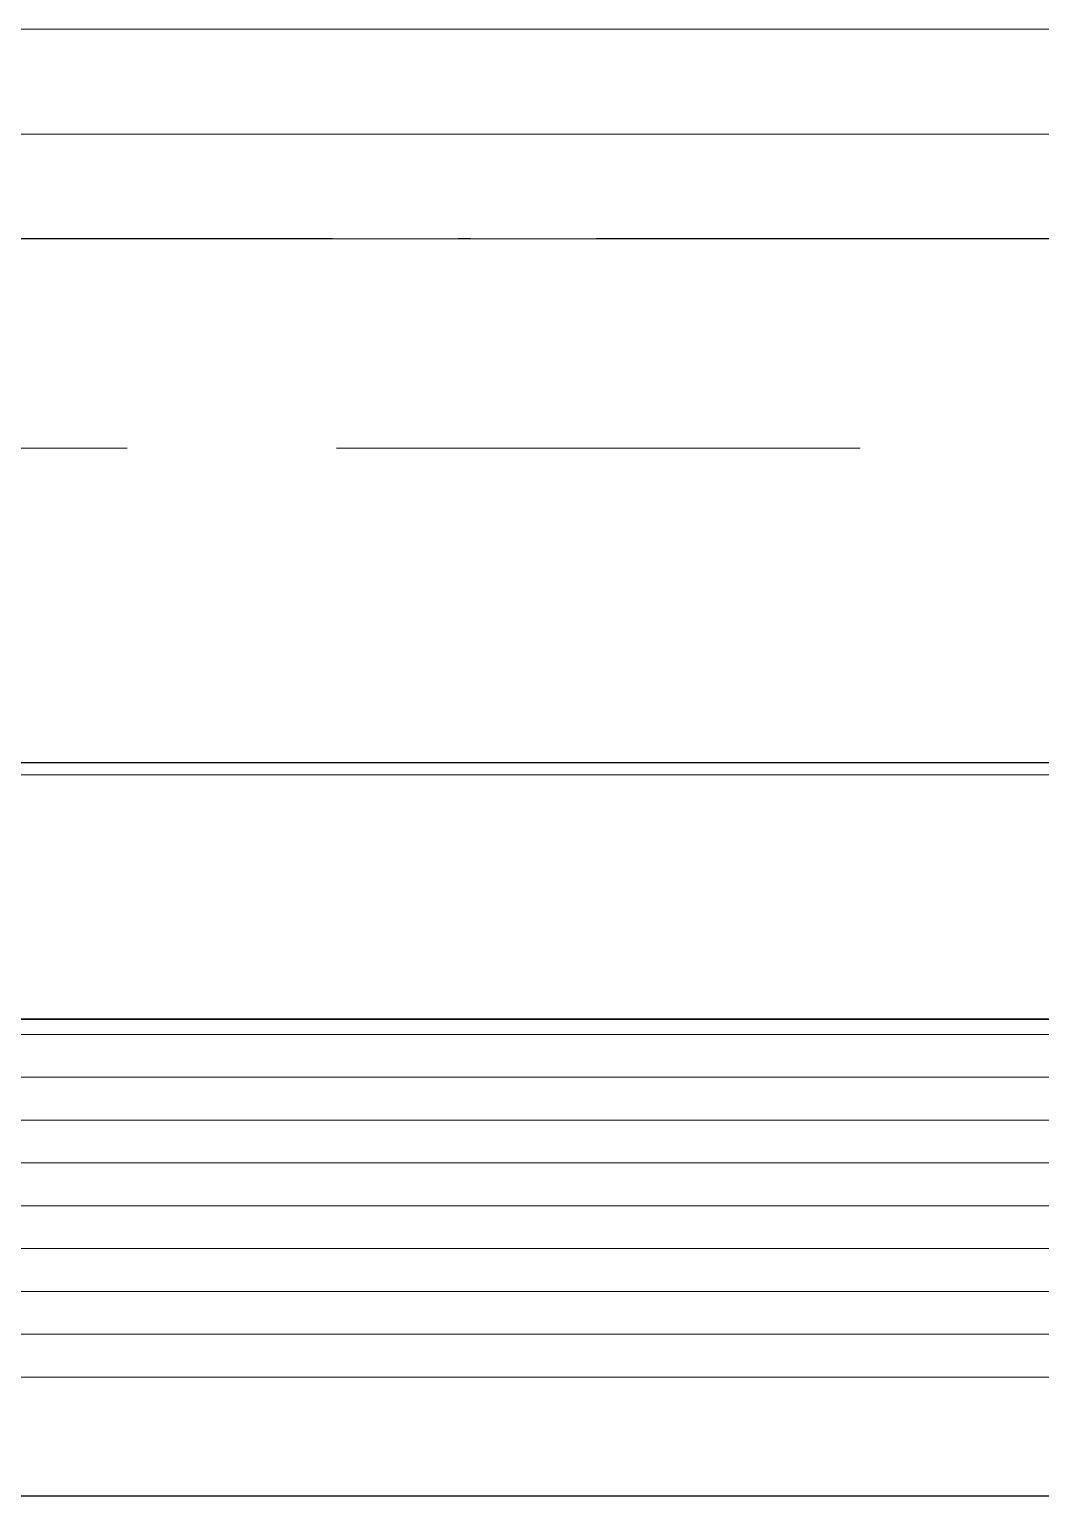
# Model space of a CAD drawing. Extents: x 27938 to 1507990, y 110129 to 923079.
# Drawn here: x 860170 to 860653, y 594849 to 595549 of the extents above; entities that cross this region are included whole.
import ezdxf

# ---------------------------------------------------------------- set-up
doc = ezdxf.new("R2010")
doc.units = 0
doc.header["$LTSCALE"] = 1000
doc.header["$MEASUREMENT"] = 0
doc.linetypes.add('DASH', pattern=[0.35, 0.25, -0.1])
doc.linetypes.add('DOTE', pattern=[2.42, 2, -0.2, 0.02, -0.2])
doc.layers.add('DOTE', color=1, linetype='Continuous')
doc.layers.add('看线', color=251, linetype='Continuous')
for name, color, linetype, lineweight in [('平面-栏杆', 135, 'Continuous', 15), ('平面-看线', 45, 'Continuous', 15), ('平面-空调预留孔', 173, 'Continuous', 15)]:
    doc.layers.add(name, color=color, linetype=linetype, lineweight=lineweight)

# ---------------------------------------------------------------- blocks, each defined once
blk = doc.blocks.new('gdgdgdrgdfsfs')
at = {"layer": '平面-空调预留孔'}
for p, q in [((703030.02, 763961.62), (701455.02, 763961.62)), ((703023.86, 763845.19), (701461.18, 763845.19)), ((703023.86, 763844.89), (701461.18, 763844.89)), ((703023.86, 763837.79), (701461.18, 763837.79)), ((703026.17, 763817.33), (701458.87, 763817.33)), ((703026.17, 763796.87), (701458.87, 763796.87)), ((703026.17, 763776.42), (701458.87, 763776.42)), ((703026.17, 763755.96), (701458.87, 763755.96)), ((703026.17, 763735.5), (701458.87, 763735.5)), ((703026.17, 763715.04), (701458.87, 763715.04)), ((703026.17, 763694.59), (701458.87, 763694.59)), ((703026.17, 763674.13), (701458.87, 763674.13))]:
    blk.add_line(p, q, dxfattribs=at)

msp = doc.modelspace()

# ---------------------------------------------------------------- linework, layer by layer
at = {"layer": 'DOTE', "color": 169, "linetype": 'DOTE', "ltscale": 0.3}
msp.add_line((879916.58, 595448.81), (825916.58, 595448.81), dxfattribs=at)
at = {"layer": '平面-栏杆', "color": 8}
for points in [[(861266.58, 595498.81), (856616.58, 595498.81)], [(861266.58, 595448.81), (856616.58, 595448.81)]]:
    msp.add_lwpolyline(points, dxfattribs=at)
at = {"layer": '平面-看线', "color": 8}
msp.add_lwpolyline([(861266.58, 595548.81), (856616.58, 595548.81)], dxfattribs=at)
at = {"layer": '平面-看线', "color": 8, "linetype": 'DASH'}
msp.add_lwpolyline([(861266.58, 595348.81), (856616.58, 595348.81)], dxfattribs=at)
at = {"layer": '看线', "color": 8, "ltscale": 0.5}
for points in [[(856616.58, 595198.81), (861266.58, 595198.81)], [(859266.58, 595198.81), (859266.58, 594848.81), (861266.58, 594848.81), (861266.58, 595198.81)]]:
    msp.add_lwpolyline(points, dxfattribs=at)

# ---------------------------------------------------------------- block references
at = {"layer": '平面-空调预留孔', "color": 8, "xscale": -1}
msp.add_blockref('gdgdgdrgdfsfs', (1562509.1, -168768.75), dxfattribs=at)

doc.saveas('drawing.dxf')
